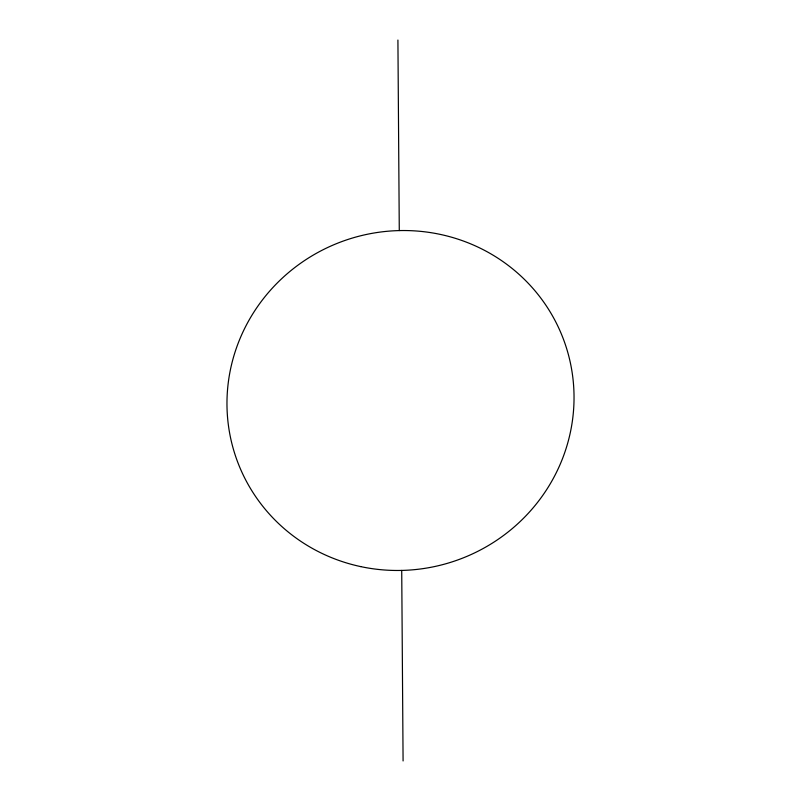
<?xml version="1.0" encoding="UTF-8"?>
<svg xmlns="http://www.w3.org/2000/svg" width="801" height="801" viewBox="0 0 801 801"><rect width="100%" height="100%" fill="white"/><g stroke="black" fill="none" stroke-linecap="round" stroke-linejoin="round"><path stroke-width="1.2" d="M397.917 40.05L399.278 230.578M401.722 570.422L403.083 760.95M360.77 566.617A174.077 169.411 -20.1 0 0 566.657 348.625A174.077 169.411 -20.1 0 0 274.072 286.267A174.077 169.411 -20.1 0 0 360.77 566.617"/></g></svg>
